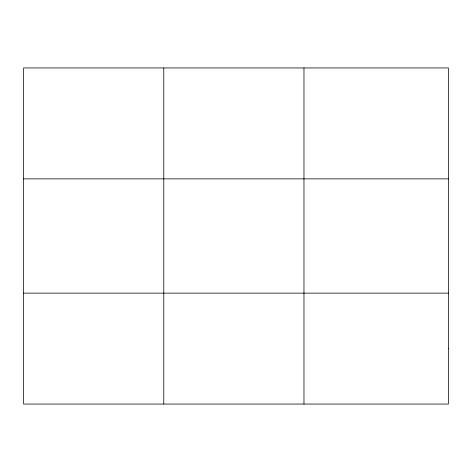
<?xml version="1.0" encoding="UTF-8"?>
<svg xmlns="http://www.w3.org/2000/svg" width="472" height="472" viewBox="0 0 472 472"><rect width="100%" height="100%" fill="white"/><g stroke="black" fill="none" stroke-linecap="round" stroke-linejoin="round"><path stroke-width="0.71" d="M163.784 67.95L163.784 404.05M303.968 67.95L303.968 404.05M23.6 178.864L448.4 178.864M23.6 293.136L448.4 293.136M448.4 348.59L448.4 404.05L23.6 404.05L23.6 67.95L448.4 67.95L448.4 348.59"/></g></svg>
